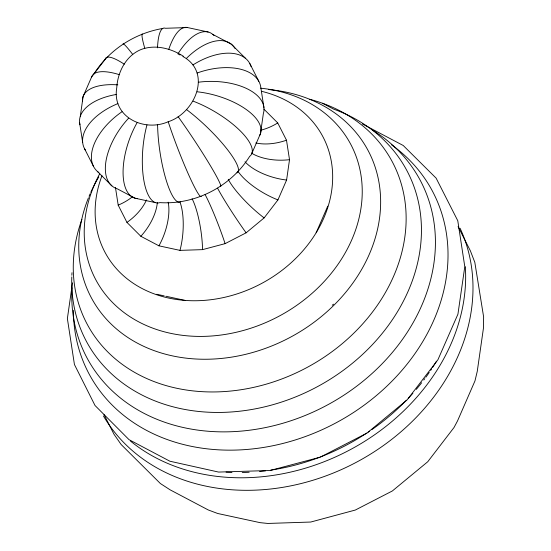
<?xml version="1.0" encoding="UTF-8"?>
<svg xmlns="http://www.w3.org/2000/svg" width="551" height="551" viewBox="0 0 551 551"><rect width="100%" height="100%" fill="white"/><g stroke="black" fill="none" stroke-linecap="round" stroke-linejoin="round"><path stroke-width="0.83" d="M80.281 116.364L83.132 96.425L91.611 76.982L105.138 59.35A53.02 11.192 44 0 1 124.271 64.192M72.498 282.801L67.374 318.574L74.433 364.514L95.02 405.495L129.051 439.677L169.894 461.221L218.582 472.069L270.045 470.499L320.269 457.172L367.035 433.065L407.161 399.84L437.914 359.755L457.936 314.16L464.796 266.663L457.771 220.724L436.117 178.138L403.229 145.498L362.372 123.954M183.641 56.422C171.347 48.433 155.499 44.225 141.29 49.425C126.055 55.513 117.68 71.974 116.757 87.705C111.708 116.902 143.969 132.392 168.207 121.737C194.806 113.251 212.569 72.704 182.898 56.498M115.434 187.368L118.196 205.151L126.957 222.411L140.849 236.283L158.936 245.822L179.984 250.374L202.554 249.631L225.104 243.645L246.111 232.825L264.129 217.9L277.938 199.896L286.596 180.039L289.516 159.68L286.492 140.202L277.732 122.942L263.839 109.064M251.986 153.095L260.492 133.583L263.357 113.582A53.02 27.908 -0.2 0 0 198.532 82.202M316.164 232.749L327.762 206.143M94.028 73.82C109.194 49.645 134.781 33.267 162.8 28.452M146.965 124.905A53.02 18.886 -85 0 0 143.735 179.716A53.02 18.886 -85 0 0 159.88 202.616C195.426 204.91 230.869 186.52 249.699 156.332A53.02 18.128 30.7 0 0 239.657 130.291A53.02 18.128 30.7 0 0 193.084 101.136M332.232 305.247L333.534 304.173M208.14 32.006L187.533 27.55L165.431 28.28A53.02 12.074 81.5 0 0 157.503 47.861M155.747 202.692L135.071 198.215L117.301 188.848A53.02 28.273 -53.8 0 1 128.541 118.272M156.746 294.268L164.212 295.887M165.872 296.245L184.943 300.371M212.9 34.472L231.365 44.211L245.553 58.378M180.06 55.004L177.932 53.881A53.02 24.416 -70.2 0 1 213.933 35.45M322.583 103.271L333.658 109.146A181.575 148.736 -28 0 1 410.392 285.845A181.575 148.736 -28 0 1 212.906 412.382A181.575 148.736 -28 0 1 71.802 276.933M97.658 171.664L111.867 185.852M458.074 226.551L470.34 250.739L474.817 262.317L483.626 316.935L483.406 328.43L477.262 371.34L474.976 380.899L457.523 420.923L454.003 427.521L427.755 461.738L392.36 490.962L355.319 510.047L310.736 522.038L267.848 523.45L260.1 522.658L217.686 513.484L208.264 509.957L170.156 489.86L160.362 483.516L121.172 444.554L114.043 434.346L104.077 414.689M249.755 63.455L258.825 81.341M84.503 148.612L93.574 166.498M263.915 107.5L260.823 87.581A53.02 30.085 -17.8 0 0 197.113 73.028M79.564 122.439L82.657 142.323M144.768 48.274A53.02 4.442 68.9 0 1 142.227 33.914M197.162 91.79A53.02 23.831 16.1 0 1 259.562 135.629M286.596 180.039A38.832 17.453 16.1 0 1 245.009 161.78M79.95 124.712A53.02 27.908 -0.2 0 1 116.454 94.441M82.547 101.646A53.02 23.831 16.1 0 1 117.824 84.854M186.582 109.615A53.02 11.192 44 0 1 226.137 147.923A53.02 11.192 44 0 1 237.033 172.842M178.097 116.64A53.02 3.492 56.6 0 1 208.492 162.531A53.02 3.492 56.6 0 1 220.51 186.52M264.129 217.9A38.832 8.196 44 0 1 228.245 179.302M246.111 232.825A38.832 2.562 56.6 0 1 217.555 188.146M123.066 43.784A53.02 3.492 56.6 0 1 132.75 54.466M289.516 159.68A38.832 20.442 -0.2 0 1 251.635 153.206M277.938 199.896A38.832 13.279 30.7 0 1 237.929 171.216M91.611 76.982A53.02 18.128 30.7 0 1 119.333 74.66M168.778 49.356A53.02 18.886 -85 0 1 187.533 27.55M201.253 196.445A53.02 4.442 68.9 0 1 187.925 173.131A53.02 4.442 68.9 0 1 168.207 121.737M205.103 194.565A38.832 3.251 68.9 0 1 225.104 243.645M192.988 64.901A53.02 30.209 -36 0 1 251.084 66.54M186.445 58.372A53.02 28.273 -53.8 0 1 234.953 48.378M277.732 122.942A38.832 22.123 -36 0 1 260.651 130.201M85.336 150.058A53.02 30.085 -17.8 0 1 117.873 103.609M98.829 172.601A53.02 30.209 -36 0 1 121.998 111.736M146.463 199.944A38.832 22.123 -36 0 1 126.957 222.411M157.331 202.596A38.832 20.711 -53.8 0 1 140.849 236.283M132.681 196.576A38.832 22.033 -17.8 0 1 118.196 205.151M168.172 202.189A38.832 17.88 -70.2 0 1 158.936 245.822M137.344 198.608A53.02 24.416 -70.2 0 1 137.054 122.763M180.239 202.789A38.832 13.837 -85 0 1 179.984 250.374M192.072 198.732A38.832 8.844 81.5 0 1 202.554 249.631M286.492 140.202A38.832 22.033 -17.8 0 1 255.871 142.943M180.576 201.935A53.02 12.074 81.5 0 1 165.837 178.992A53.02 12.074 81.5 0 1 157.593 124.554M460.085 228.272A201.666 165.197 -28 0 1 355.367 462.792A201.666 165.197 -28 0 1 103.402 415.909M268.413 89.544A156.746 128.397 -28 0 1 374.205 241.372A156.746 128.397 -28 0 1 181.238 357.489A156.746 128.397 -28 0 1 88.436 197.85M89.083 196.266A156.746 128.397 -28 0 1 90.089 193.897M90.784 192.327A156.746 128.397 -28 0 1 98.781 176.961M372.841 130.298A188.807 154.659 -28 0 1 324.897 406.314A188.807 154.659 -28 0 1 71.988 287.787M391.513 144.796A194.496 159.322 -28 0 1 333.658 424.091A194.496 159.322 -28 0 1 73.4 310.378M436.495 361.208A199.476 163.406 -28 0 1 432.535 367.545M431.619 368.95A199.476 163.406 -28 0 1 430.682 370.348M429.257 372.435A199.476 163.406 -28 0 1 425.82 377.277M424.807 378.647A199.476 163.406 -28 0 1 423.781 380.011M421.694 382.718A199.476 163.406 -28 0 1 416.274 389.371M412.892 393.262A199.476 163.406 -28 0 1 408.25 398.325M406.48 400.178A199.476 163.406 -28 0 1 371.753 429.684M369.625 431.151A199.476 163.406 -28 0 1 368.192 432.115M366.766 433.065A199.476 163.406 -28 0 1 320.475 456.917M319.676 457.227A199.476 163.406 -28 0 1 270.768 470.113M265.61 470.823A199.476 163.406 -28 0 1 259.555 471.498M249.155 472.255A199.476 163.406 -28 0 1 242.233 472.482M231.95 472.4A199.476 163.406 -28 0 1 226.041 472.124M465.326 266.76A200.33 164.102 -28 0 1 347.895 450.925A200.33 164.102 -28 0 1 130.497 441.089M261.966 91.404A123.334 101.033 -28 0 1 323.685 218.299A123.334 101.033 -28 0 1 171.327 298.601A123.334 101.033 -28 0 1 101.976 175.728M260.63 88.194A144.348 118.245 -28 0 1 354.259 233.686A144.348 118.245 -28 0 1 167.979 332.735A144.348 118.245 -28 0 1 99.717 173.758M309.717 99.283A172.821 141.566 -28 0 1 393.18 277.236A172.821 141.566 -28 0 1 181.031 389.123A172.821 141.566 -28 0 1 81.885 219.443M71.864 275.238A181.575 148.736 -28 0 1 72.009 272.697"/></g></svg>
